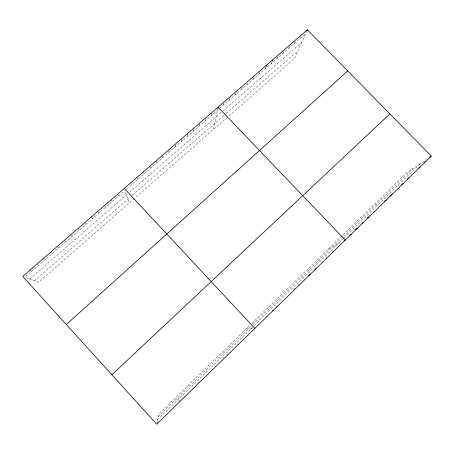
<?xml version="1.0" encoding="UTF-8"?>
<svg xmlns="http://www.w3.org/2000/svg" width="454" height="454" viewBox="0 0 454 454"><rect width="100%" height="100%" fill="white"/><g stroke="black" fill="none" stroke-linecap="round" stroke-linejoin="round"><path stroke-width="0.34" stroke-dasharray="2.27 1.7" d="M175.165 146.914L175.204 144.287M181.294 141.597L181.418 138.907M187.388 136.308L187.598 133.55M193.455 131.047L193.693 128.783M199.493 125.815L199.868 122.915M205.497 120.605L205.866 118.233M211.468 115.424L211.904 113.001M213.55 129.333L217.914 107.797M223.504 104.982L224.214 101.827M229.565 99.727L230.195 97.15M235.592 94.494L236.29 91.867M241.59 89.29L242.351 86.612M247.555 84.115L247.901 82.98M253.491 78.968L254.416 76.073M259.399 73.843L259.796 72.663M265.272 68.747L266.118 66.352M271.117 63.674L271.566 62.459M276.934 58.628L278.115 55.536M282.723 53.612L283.966 50.468M288.477 48.618L289.783 45.428M294.203 43.646L295.571 40.412M299.901 38.704L300.395 37.58M306.847 30.929L294.527 58.543L135.02 197.989M158.389 421.414L156.953 422.816L158.418 414.275L250.052 325.115M178.967 401.33L179.977 400.343M197.592 383.153L198.585 382.183M223.277 358.087L224.248 357.139M226.688 354.756L227.664 353.808M276.117 306.518L277.127 305.531M293.67 289.385L295.168 287.927M297.648 285.504L299.135 284.051M326.057 257.776L327.022 256.833M368.569 216.291L369.528 215.355M251.925 323.293L406.273 173.116L426.788 159.161M157.964 416.908L252.435 324.905M252.923 324.434L342.645 237.05M343.644 236.074L412.97 168.565M157.47 419.808L253.559 326.125M254.058 325.637L343.343 238.594M344.291 237.669L420.279 163.593M134.492 198.449L38.562 282.314L24.93 277.252L124.975 190.459M34.351 280.748L130.394 196.985M132.386 195.248L225.161 114.334M226.2 113.432L297.966 50.837M126.57 189.074L218.936 108.943M219.441 108.506L305.576 33.783M29.726 279.034L127.489 193.989M129.555 192.195L221.972 111.803M223.039 110.872L301.717 42.438M327.958 249.308L341.085 242.322M246.295 328.77L252.776 328.48M29.737 270.329L31.854 271.242M37.234 264.512L38.738 265.267M43.692 258.235L45.593 259.325M50.61 252.242L52.403 253.411M57.493 246.278L59.179 247.538M64.337 240.348L65.921 241.687M71.142 234.451L72.623 235.876M77.912 228.583L79.291 230.093M84.643 222.749L85.919 224.338M91.339 216.95L92.514 218.618M98.002 211.178L99.074 212.926M104.624 205.441L105.6 207.262M111.213 199.732L112.093 201.633M117.768 194.051L118.551 196.032M125.48 191.963L129.208 203.069M130.769 182.786L131.365 184.914M137.216 177.202L137.721 179.398M143.634 171.64L144.043 173.916M150.013 166.113L150.331 168.462M156.42 161.221L156.59 163.031M162.674 155.143L162.81 157.634M168.956 149.701L169.007 152.26"/><path stroke-width="0.68" d="M266.118 66.352L266.538 65.155M272.014 61.239L272.462 60.024M306.847 30.929L307.358 29.788L431.3 156.097L156.715 424.212L22.7 276.424L307.358 29.788M111.877 374.766L389.895 113.903M66.312 324.519L347.758 70.96M428.979 157.674L431.3 156.097M424.064 162.646L425.773 161.493M418.543 168.037L420.217 166.919M412.992 173.451L414.638 172.367M407.414 178.899L409.02 177.849M401.807 184.375L403.379 183.359M389.997 195.725L392.006 194.465M384.51 201.15L386.275 200.061M373.597 212.012L374.715 211.348M367.258 217.988L368.892 217.035M361.98 223.362L363.035 222.755M355.09 229.656L357.15 228.498M349.733 235.098L351.231 234.281M344.07 240.733L345.278 240.092L218.039 107.178M332.504 252.027L333.633 251.459M314.923 269.188L315.939 268.74M308.675 275.107L309.974 274.562M272.553 310.366L273.529 310.156M124.288 188.404L254.853 328.384"/></g></svg>
